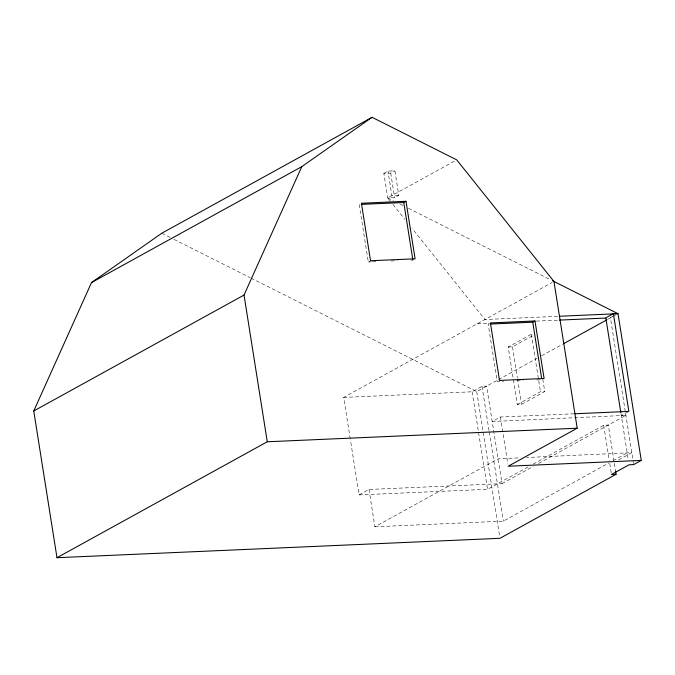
<?xml version="1.0" encoding="UTF-8"?>
<svg xmlns="http://www.w3.org/2000/svg" width="675" height="675" viewBox="0 0 675 675"><rect width="100%" height="100%" fill="white"/><g stroke="black" fill="none" stroke-linecap="round" stroke-linejoin="round"><path stroke-width="0.51" stroke-dasharray="3.38 2.53" d="M383.839 173.407L387.998 171.113L394.892 170.809L398.773 195.294L394.613 197.589L387.712 197.893L383.839 173.407L390.732 173.104L394.892 170.809M390.344 201.184L387.712 197.893L454.882 160.861M359.193 204.466L368.297 261.976L369.782 261.157M350.249 438.902L343.676 397.406L552.125 282.496M489.67 323.333L488.185 324.152L497.289 381.662L503.516 381.392M542.801 379.24L544.75 391.567L521.589 404.333L517.295 404.519L508.191 347.017L531.352 334.243L533.073 334.167M508.191 347.017L512.477 346.832L534.752 334.547M343.676 397.406L472.12 391.787L482.001 386.336L486.599 386.134L502.048 483.638L369.006 489.468L359.125 494.91L350.418 439.94M612.934 316.221L610.411 317.613L632.905 459.616M251.092 278.134L476.719 391.584L497.61 380.067M498.53 379.561L537.055 358.315M541.645 355.784L562.748 344.157M607.694 319.376L612.967 316.465M613.811 316.001L616.334 314.618M517.295 404.519L540.464 391.753L544.75 391.567M574.113 413.792L500.411 417.015L492.244 421.521L625.894 415.361L538.684 463.438M369.006 489.468L374.912 526.778L498.158 458.84L520.18 457.819M359.125 494.91L487.561 489.291L528.584 466.67M533.166 464.147L603.686 425.267L608.285 425.064L613.87 460.308M628.012 411.86L621.27 415.572L625.894 415.361M502.048 483.638L533.183 466.467M374.912 526.778L503.356 521.151L608.681 463.084M613.119 460.645L627.185 452.891M618.604 459.953L631.8 452.672L526.475 457.532M398.773 195.294L391.871 195.598L387.998 171.113M368.297 261.976L371.41 261.841M372.448 261.799L377.629 261.571M391.103 260.98L397.322 260.702M410.797 260.111L412.872 260.027M557.617 316.33L484.971 319.511L412.028 228.302M477.411 323.679L488.987 323.173M536.363 321.098L558.478 320.136M516.991 380.801L523.209 380.523M536.684 379.941L541.865 379.713M387.712 197.893L393.365 200.737M399.963 204.053L403.726 205.943M408.442 208.313L549.737 279.357M161.781 233.229L170.243 237.482M173.998 239.372L250.155 277.661M392.968 204.466L404.798 219.257M633.057 460.612L633.53 463.582M620.966 413.488L628.273 459.65M614.36 463.371L615.608 471.302M603.686 425.267L609.272 460.51M609.753 463.573L611.331 473.487M531.352 334.243L540.464 391.753M512.477 346.832L517.362 377.637M517.523 378.667L521.589 404.333M500.411 417.015L507.887 464.181M482.001 386.336L489.071 430.937M489.232 431.975L503.356 521.151M476.719 391.584L499.627 536.22M472.12 391.787L487.561 489.291M390.732 173.104L394.613 197.589"/><path stroke-width="1.01" d="M615.608 471.302L616.081 474.28L499.956 538.304L56.987 557.702L33.75 410.982L91.505 282.572L161.781 233.229L372.06 117.298L456.705 159.857L553.964 281.483L577.201 428.203L508.208 466.231L641.25 460.409L617.971 313.445L613.373 313.647L606.656 317.351M56.987 557.702L267.266 441.771L244.029 295.051L301.784 166.641L372.06 117.298M91.505 282.572L301.784 166.641M361.26 204.382L403.768 202.517L405.996 201.285L415.1 258.795L370.524 260.744L361.42 203.243L405.996 201.285M33.75 410.982L244.029 295.051M490.261 324.067L532.761 322.203L534.988 320.971L544.101 378.481L499.525 380.43L490.413 322.928L534.988 320.971M563.667 343.651L606.783 319.882M641.25 460.409L633.69 464.577L629.092 464.78L611.483 474.483L616.081 474.28M559.718 316.238L618.013 313.689L552.563 280.783M559.524 320.085L605.855 318.06M575.159 413.741L628.855 411.396L613.373 313.647M267.266 441.771L577.201 428.203M605.812 317.815L620.798 412.45M532.761 322.203L541.704 378.683M403.768 202.517L412.872 260.027"/></g></svg>
